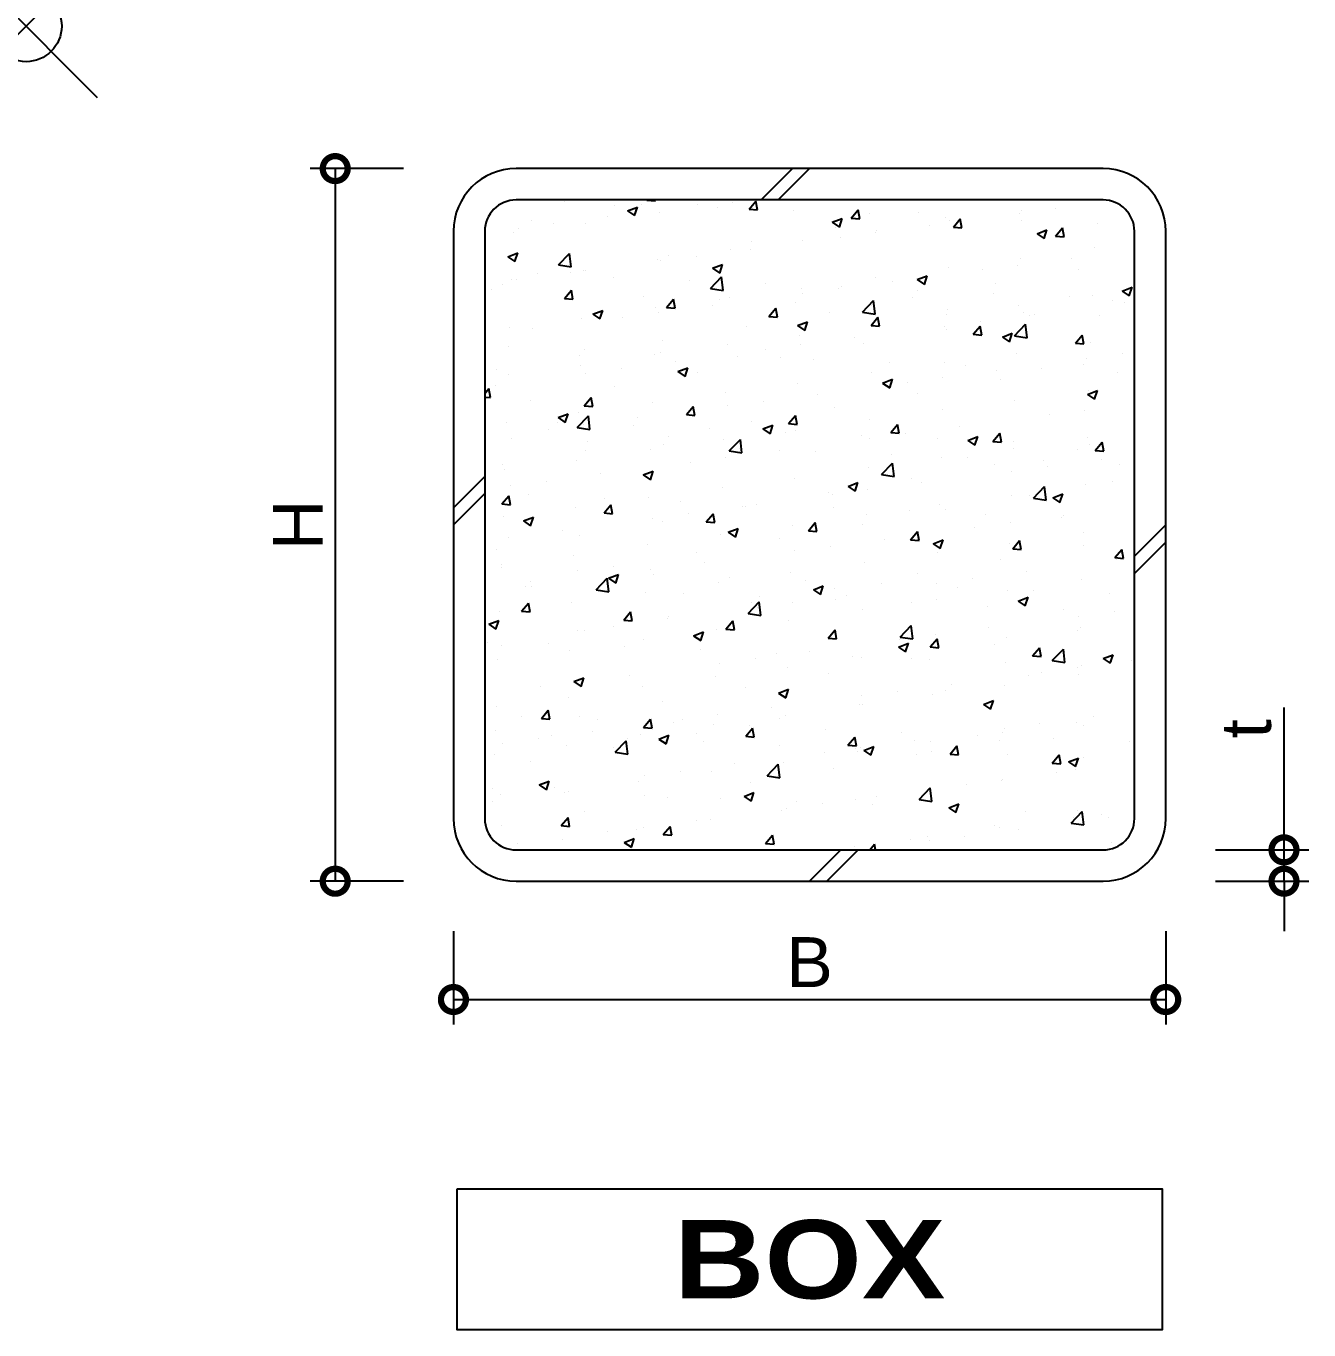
# Model space of a CAD drawing. Extents: x 352 to 2452, y 5551 to 6566.
# Drawn here: x 352 to 1252, y 5651 to 6566 of the extents above; entities that cross this region are included whole.
import ezdxf
from ezdxf.enums import TextEntityAlignment as Align

# ---------------------------------------------------------------- set-up
doc = ezdxf.new("R2010")
doc.units = 0
doc.header["$LTSCALE"] = 30
doc.header["$MEASUREMENT"] = 0
doc.header["$PDMODE"] = 35
doc.header["$PDSIZE"] = 50
doc.linetypes.add('HIDDEN', pattern=[9.525, 6.35, -3.175])
doc.layers.get('0').update_dxf_attribs({"linetype": 'CONTINUOUS'})
doc.layers.get('Defpoints').update_dxf_attribs({"color": 252, "linetype": 'CONTINUOUS'})
doc.layers.add('Dimension', color=1, linetype='CONTINUOUS')
doc.layers.add('Text', color=3, linetype='HIDDEN')
doc.layers.add('Hatch', color=250, linetype='CONTINUOUS', plot=False)
doc.styles.add('DimText', font='arial.ttf')
doc.styles.add('Title', font='ariblk.ttf')
doc.dimstyles.new('Dim', dxfattribs={"dimscale": 35, "dimtxt": 1, "dimasz": 1, "dimexe": 0.5, "dimexo": 1, "dimgap": 0.25, "dimtad": 1, "dimdec": 0, "dimdsep": 46, "dimtxsty": 'DimText', "dimblk": 'DOTSMALL', "dimcen": 1, "dimclrd": 256, "dimclre": 256, "dimclrt": 7, "dimadec": 0, "dimazin": 0, "dimtfac": 1, "dimtdec": 0, "dimtmove": 0, "dimatfit": 0, "dimldrblk": 'DOTSMALL', "dimfxl": 0, "dimtolj": 1, "dimtzin": 0, "dimarcsym": 0})

# ---------------------------------------------------------------- blocks, each defined once
blk = doc.blocks.new('*U1')
for p, q in [((456, 500), (44, 500)), ((456, 478), (44, 478)), ((0, 456), (0, 44)), ((22, 456), (22, 44)), ((478, 44), (478, 456)), ((500, 44), (500, 456)), ((44, 22), (456, 22)), ((44, 0), (456, 0))]:
    blk.add_line(p, q)
at = {"color": 1}
for p, q in [((215.98, 478), (237.98, 500)), ((228, 478), (250, 500)), ((0, 262.02), (22, 284.02)), ((0, 250), (22, 272)), ((478, 228), (500, 250)), ((478, 215.98), (500, 237.98)), ((250, 0), (272, 22)), ((262.02, 0), (284.02, 22))]:
    blk.add_line(p, q, dxfattribs=at)
for centre, radius, start, end in [((44, 456), 44, 90, 180), ((456, 456), 44, 0, 90), ((44, 456), 22, 90, 180), ((456, 456), 22, 0, 90), ((44, 44), 44, 180, 270), ((44, 44), 22, 180, 270), ((456, 44), 44, 270, 0), ((456, 44), 22, 270, 0)]:
    blk.add_arc(centre, radius, start, end)
blk = doc.blocks.new('_DotSmall')
at = {"color": 0, "linetype": 'ByBlock', "const_width": 0.5}
blk.add_lwpolyline([(-0.0625, 0, 1), (0.0625, 0, 1)], format="xyb", close=True, dxfattribs=at)
blk = doc.blocks.new('*D5')
at = {"layer": 'Defpoints', "color": 0}
for p in [(651.53, 5965.79), (1151.53, 5965.79), (1151.53, 5882.79)]:
    blk.add_point(p, dxfattribs=at)
at = {"layer": 'Dimension', "lineweight": -2}
for p, q in [((651.53, 5930.79), (651.53, 5865.29)), ((1151.53, 5930.79), (1151.53, 5865.29)), ((651.53, 5882.79), (1151.53, 5882.79))]:
    blk.add_line(p, q, dxfattribs=at)
at = {"layer": 'Dimension', "lineweight": -2, "xscale": 35, "yscale": 35, "zscale": 35, "rotation": 180}
blk.add_blockref('_DotSmall', (651.53, 5882.79), dxfattribs=at)
at = {"layer": 'Dimension', "lineweight": -2, "xscale": 35, "yscale": 35, "zscale": 35}
blk.add_blockref('_DotSmall', (1151.53, 5882.79), dxfattribs=at)
at = {"layer": 'Dimension', "color": 7, "insert": (901.53, 5909.04), "char_height": 35, "attachment_point": 5, "style": 'DimText'}
blk.add_mtext('\\A1;B', dxfattribs=at)
blk = doc.blocks.new('*D6')
at = {"layer": 'Defpoints', "color": 0}
for p in [(651.53, 6465.79), (568.53, 5965.79), (651.53, 5965.79)]:
    blk.add_point(p, dxfattribs=at)
at = {"layer": 'Dimension', "lineweight": -2}
for p, q in [((616.53, 6465.79), (551.03, 6465.79)), ((568.53, 6465.79), (568.53, 5965.79)), ((616.53, 5965.79), (551.03, 5965.79))]:
    blk.add_line(p, q, dxfattribs=at)
at = {"layer": 'Dimension', "lineweight": -2, "xscale": 35, "yscale": 35, "zscale": 35}
for p, rotation in [((568.53, 6465.79), 90), ((568.53, 5965.79), 270)]:
    blk.add_blockref('_DotSmall', p, dxfattribs=dict(at, rotation=rotation))
at = {"layer": 'Dimension', "color": 7, "insert": (542.28, 6215.79), "char_height": 35, "attachment_point": 5, "rotation": 90, "style": 'DimText'}
blk.add_mtext('\\A1;H', dxfattribs=at)
blk = doc.blocks.new('*D7')
at = {"layer": 'Defpoints', "color": 0}
for p in [(1151.53, 5987.79), (1234.53, 5987.79), (1151.53, 5965.79)]:
    blk.add_point(p, dxfattribs=at)
at = {"layer": 'Dimension', "lineweight": -2}
for p, q in [((1234.53, 5987.79), (1234.53, 6087.66)), ((1186.53, 5987.79), (1252.03, 5987.79)), ((1234.53, 5965.79), (1234.53, 5987.79)), ((1186.53, 5965.79), (1252.03, 5965.79)), ((1234.53, 5965.79), (1234.53, 5930.79))]:
    blk.add_line(p, q, dxfattribs=at)
at = {"layer": 'Dimension', "lineweight": -2, "xscale": 35, "yscale": 35, "zscale": 35}
for p, rotation in [((1234.53, 5987.79), 270), ((1234.53, 5965.79), 90)]:
    blk.add_blockref('_DotSmall', p, dxfattribs=dict(at, rotation=rotation))
at = {"layer": 'Dimension', "color": 7, "insert": (1208.11, 6072.72), "char_height": 35, "attachment_point": 5, "rotation": 90, "style": 'DimText'}
blk.add_mtext('\\A1;t', dxfattribs=at)

msp = doc.modelspace()

# ---------------------------------------------------------------- linework, layer by layer
msp.add_lwpolyline([(654.11, 5750.03), (1148.95, 5750.03), (1148.95, 5650.97), (654.11, 5650.97)], close=True)
msp.add_point((351.53, 6565.79))
at = {"layer": 'Hatch', "ltscale": 5}
for p, q in [((729.8, 6442.96), (729.8, 6442.96)), ((783.18, 6440.71), (783.18, 6440.71)), ((787.32, 6443.58), (787.49, 6443.79)), ((787.32, 6443.58), (793.29, 6443.06)), ((793.29, 6443.06), (793.16, 6443.79)), ((823.12, 6440.46), (823.12, 6440.46)), ((847.43, 6442.03), (847.43, 6442.03)), ((848.16, 6443.75), (848.16, 6443.75)), ((859.04, 6437.31), (863.86, 6443.05)), ((865.02, 6436.79), (863.86, 6443.05)), ((1102.45, 6443.59), (1102.45, 6443.59)), ((1111.85, 6442.49), (1111.85, 6442.49)), ((759.97, 6432.14), (759.97, 6432.14)), ((764.55, 6439.64), (764.55, 6439.64)), ((773.74, 6436.15), (780.74, 6438.83)), ((773.74, 6436.15), (778.71, 6432.79)), ((778.71, 6432.79), (780.74, 6438.83)), ((796.08, 6434.99), (796.08, 6434.99)), ((836.56, 6438.45), (836.56, 6438.45)), ((859.04, 6437.31), (865.02, 6436.79)), ((889.94, 6436.19), (889.94, 6436.19)), ((930.77, 6431.03), (935.59, 6436.78)), ((936.75, 6430.51), (935.59, 6436.78)), ((943.33, 6433.94), (943.33, 6433.94)), ((977.69, 6434.67), (977.69, 6434.67)), ((996.71, 6431.68), (996.71, 6431.68)), ((1048.94, 6434.21), (1048.94, 6434.21)), ((1050.51, 6436.09), (1050.51, 6436.09)), ((1073.97, 6437.51), (1073.97, 6437.51)), ((697.06, 6423.86), (697.06, 6423.86)), ((706.23, 6429.63), (706.23, 6429.63)), ((722.1, 6427.16), (722.1, 6427.16)), ((744.14, 6427.5), (744.14, 6427.5)), ((917.45, 6428.14), (924.45, 6430.83)), ((917.45, 6428.14), (922.42, 6424.78)), ((919.38, 6424.66), (919.38, 6424.66)), ((922.42, 6424.78), (924.45, 6430.83)), ((930.77, 6431.03), (936.75, 6430.51)), ((948.66, 6422.64), (948.66, 6422.64)), ((985.79, 6425.9), (985.79, 6425.9)), ((1000, 6429.69), (1000, 6429.69)), ((1002.49, 6424.76), (1007.32, 6430.5)), ((1002.49, 6424.76), (1008.47, 6424.24)), ((1008.47, 6424.24), (1007.32, 6430.5)), ((1050.09, 6429.43), (1050.09, 6429.43)), ((1061.16, 6420.13), (1068.16, 6422.82)), ((1066.14, 6416.77), (1068.16, 6422.82)), ((1074.22, 6418.48), (1079.04, 6424.23)), ((1080.2, 6417.96), (1079.04, 6424.23)), ((1103.47, 6427.17), (1103.47, 6427.17)), ((693.63, 6421.09), (693.63, 6421.09)), ((861.06, 6414.65), (861.06, 6414.65)), ((896.72, 6415.15), (896.72, 6415.15)), ((922.88, 6417.61), (922.88, 6417.61)), ((947.91, 6420.91), (947.91, 6420.91)), ((1061.16, 6420.13), (1066.14, 6416.77)), ((1074.22, 6418.48), (1080.2, 6417.96)), ((689.71, 6403.89), (696.72, 6406.58)), ((689.71, 6403.89), (694.69, 6400.54)), ((694.69, 6400.54), (696.72, 6406.58)), ((725.18, 6398.17), (732.97, 6406.29)), ((734.07, 6396.8), (732.97, 6406.29)), ((802.74, 6404.64), (802.74, 6404.64)), ((821.85, 6404.31), (821.85, 6404.31)), ((846.21, 6408.75), (846.21, 6408.75)), ((859.72, 6409.3), (859.72, 6409.3)), ((1101.24, 6410.3), (1101.24, 6410.3)), ((725.18, 6398.17), (734.07, 6396.8)), ((744.42, 6394.63), (744.42, 6394.63)), ((794.87, 6401.7), (794.87, 6401.7)), ((796.82, 6401.02), (796.82, 6401.02)), ((833.43, 6395.88), (840.43, 6398.57)), ((833.43, 6395.88), (838.4, 6392.53)), ((838.4, 6392.53), (840.43, 6398.57)), ((998.79, 6396.4), (998.79, 6396.4)), ((1022.63, 6394.77), (1022.63, 6394.77)), ((1047.67, 6398.06), (1047.67, 6398.06)), ((1049.3, 6402.8), (1049.3, 6402.8)), ((1085.54, 6403.05), (1085.54, 6403.05)), ((1090.2, 6395.03), (1090.2, 6395.03)), ((692.42, 6387.8), (692.42, 6387.8)), ((695.79, 6387.72), (695.79, 6387.72)), ((710.32, 6391.86), (710.32, 6391.86)), ((733.66, 6392.7), (733.66, 6392.7)), ((742.93, 6394.21), (742.93, 6394.21)), ((763.71, 6389.61), (763.71, 6389.61)), ((817.09, 6387.35), (817.09, 6387.35)), ((831.9, 6381.62), (839.69, 6389.74)), ((840.8, 6380.24), (839.69, 6389.74)), ((947.44, 6389.36), (947.44, 6389.36)), ((959.48, 6386.45), (959.48, 6386.45)), ((977.14, 6387.88), (984.14, 6390.56)), ((977.14, 6387.88), (982.11, 6384.52)), ((982.11, 6384.52), (984.14, 6390.56)), ((678.03, 6380.68), (678.03, 6380.68)), ((686.1, 6384.62), (686.1, 6384.62)), ((729.47, 6374.64), (734.29, 6380.39)), ((731.41, 6378.43), (731.41, 6378.43)), ((735.44, 6374.12), (734.29, 6380.39)), ((831.9, 6381.62), (840.8, 6380.24)), ((870.47, 6385.1), (870.47, 6385.1)), ((895.5, 6381.86), (895.5, 6381.86)), ((896.57, 6378.17), (896.57, 6378.17)), ((921.61, 6381.47), (921.61, 6381.47)), ((923.85, 6382.84), (923.85, 6382.84)), ((977.24, 6380.58), (977.24, 6380.58)), ((1030.62, 6378.33), (1030.62, 6378.33)), ((1031.88, 6385.02), (1031.88, 6385.02)), ((1100.02, 6377.01), (1100.02, 6377.01)), ((1120.85, 6379.87), (1127.85, 6382.55)), ((1120.85, 6379.87), (1125.83, 6376.51)), ((1125.83, 6376.51), (1127.85, 6382.55)), ((729.47, 6374.64), (735.44, 6374.12)), ((784.79, 6376.17), (784.79, 6376.17)), ((793.65, 6368.41), (793.65, 6368.41)), ((801.19, 6368.37), (806.01, 6374.11)), ((801.19, 6368.37), (807.17, 6367.84)), ((807.17, 6367.84), (806.01, 6374.11)), ((833.42, 6369.86), (833.42, 6369.86)), ((838.17, 6373.92), (838.17, 6373.92)), ((844.99, 6375.46), (844.99, 6375.46)), ((872.92, 6362.09), (877.74, 6367.84)), ((878.9, 6361.57), (877.74, 6367.84)), ((891.56, 6371.66), (891.56, 6371.66)), ((938.63, 6365.07), (946.41, 6373.19)), ((944.94, 6369.41), (944.94, 6369.41)), ((947.52, 6363.69), (946.42, 6373.19)), ((973.57, 6375.01), (973.57, 6375.01)), ((1048.08, 6369.51), (1048.08, 6369.51)), ((1084, 6376.07), (1084, 6376.07)), ((1114.16, 6373.07), (1114.16, 6373.07)), ((1122.39, 6371.92), (1122.39, 6371.92)), ((741.71, 6360.92), (741.71, 6360.92)), ((749.4, 6363.63), (756.41, 6366.32)), ((749.4, 6363.63), (754.38, 6360.28)), ((754.38, 6360.28), (756.41, 6366.32)), ((770.51, 6361.58), (770.51, 6361.58)), ((795.54, 6364.87), (795.54, 6364.87)), ((872.92, 6362.09), (878.9, 6361.57)), ((893.12, 6355.62), (900.12, 6358.31)), ((898.09, 6352.27), (900.12, 6358.31)), ((915.25, 6365), (915.25, 6365)), ((938.63, 6365.07), (947.52, 6363.69)), ((944.64, 6355.82), (949.46, 6361.56)), ((950.62, 6355.29), (949.46, 6361.56)), ((997.57, 6363.11), (997.57, 6363.11)), ((998.32, 6367.15), (998.32, 6367.15)), ((1021.36, 6358.62), (1021.36, 6358.62)), ((1051.7, 6364.9), (1051.7, 6364.9)), ((1055.85, 6363.06), (1055.85, 6363.06)), ((1059.23, 6363.61), (1059.23, 6363.61)), ((1105.08, 6362.64), (1105.08, 6362.64)), ((691.2, 6354.52), (691.2, 6354.52)), ((707.35, 6353.26), (707.35, 6353.26)), ((856.93, 6354.98), (856.93, 6354.98)), ((893.12, 6355.62), (898.09, 6352.27)), ((944.64, 6355.82), (950.62, 6355.29)), ((946.23, 6356.07), (946.23, 6356.07)), ((996.33, 6355.33), (996.33, 6355.33)), ((997.53, 6353.05), (997.53, 6353.05)), ((1016.37, 6349.54), (1021.19, 6355.29)), ((1016.37, 6349.54), (1022.35, 6349.02)), ((1022.35, 6349.02), (1021.19, 6355.29)), ((1036.83, 6347.61), (1043.83, 6350.3)), ((1041.8, 6344.26), (1043.83, 6350.3)), ((1045.35, 6348.52), (1053.14, 6356.63)), ((1054.25, 6347.14), (1053.14, 6356.64)), ((1088.1, 6343.26), (1092.92, 6349.01)), ((1094.07, 6342.74), (1092.92, 6349.01)), ((690.43, 6341.03), (690.43, 6341.03)), ((798.61, 6344.97), (798.61, 6344.97)), ((843.78, 6342.17), (843.78, 6342.17)), ((894.29, 6348.57), (894.29, 6348.57)), ((895.3, 6342.03), (895.3, 6342.03)), ((933.17, 6347.01), (933.17, 6347.01)), ((939.21, 6343.04), (939.21, 6343.04)), ((1036.83, 6347.61), (1041.8, 6344.26)), ((1045.35, 6348.52), (1054.25, 6347.14)), ((1088.1, 6343.26), (1094.07, 6342.74)), ((1098.8, 6343.72), (1098.8, 6343.72)), ((740.29, 6334.96), (740.29, 6334.96)), ((743.81, 6338.78), (743.81, 6338.78)), ((792.43, 6335.13), (792.43, 6335.13)), ((797.19, 6336.52), (797.19, 6336.52)), ((850.58, 6334.26), (850.58, 6334.26)), ((870.26, 6338.73), (870.26, 6338.73)), ((880.89, 6333.03), (880.89, 6333.03)), ((903.96, 6332.01), (903.96, 6332.01)), ((1046.87, 6336.22), (1046.87, 6336.22)), ((1096.08, 6332.48), (1096.08, 6332.48)), ((1121.12, 6335.78), (1121.12, 6335.78)), ((681.97, 6324.95), (681.97, 6324.95)), ((740.49, 6327.63), (740.49, 6327.63)), ((744.2, 6322.13), (744.2, 6322.13)), ((769.24, 6325.43), (769.24, 6325.43)), ((807.11, 6330.42), (807.11, 6330.42)), ((809.1, 6323.37), (816.1, 6326.06)), ((809.1, 6323.37), (814.07, 6320.01)), ((814.07, 6320.01), (816.1, 6326.06)), ((822.57, 6323.02), (822.57, 6323.02)), ((945.01, 6322.78), (945.01, 6322.78)), ((957.34, 6329.75), (957.34, 6329.75)), ((996.35, 6329.82), (996.35, 6329.82)), ((1010.72, 6327.5), (1010.72, 6327.5)), ((1032.93, 6324.17), (1032.93, 6324.17)), ((1064.1, 6325.24), (1064.1, 6325.24)), ((1094.04, 6328.06), (1094.04, 6328.06)), ((1117.49, 6322.99), (1117.49, 6322.99)), ((681.05, 6313.82), (681.05, 6313.82)), ((689.98, 6321.23), (689.98, 6321.23)), ((764.25, 6313.01), (764.25, 6313.01)), ((893.07, 6315.28), (893.07, 6315.28)), ((952.81, 6315.36), (959.81, 6318.05)), ((952.81, 6315.36), (957.78, 6312.01)), ((957.78, 6312.01), (959.81, 6318.05)), ((970.02, 6315.89), (970.02, 6315.89)), ((995.05, 6319.18), (995.05, 6319.18)), ((1035.72, 6318.05), (1035.72, 6318.05)), ((673.53, 6307.98), (676.44, 6311.44)), ((673.53, 6305.53), (677.59, 6305.17)), ((677.59, 6305.17), (676.44, 6311.44)), ((743.34, 6299.42), (748.16, 6305.17)), ((749.32, 6298.9), (748.16, 6305.17)), ((842.56, 6308.88), (842.56, 6308.88)), ((906.87, 6307.57), (906.87, 6307.57)), ((977.4, 6308.04), (977.4, 6308.04)), ((1096.52, 6307.35), (1103.52, 6310.04)), ((1096.52, 6307.35), (1101.5, 6304)), ((1097.59, 6310.43), (1097.59, 6310.43)), ((1101.5, 6304), (1103.52, 6310.04)), ((705.93, 6303), (705.93, 6303)), ((739.28, 6294.34), (739.28, 6294.34)), ((743.34, 6299.42), (749.32, 6298.9)), ((791.22, 6301.84), (791.22, 6301.84)), ((815.07, 6293.15), (819.89, 6298.89)), ((821.04, 6292.62), (819.89, 6298.89)), ((843.96, 6299.29), (843.96, 6299.29)), ((868.99, 6302.59), (868.99, 6302.59)), ((919.08, 6298.03), (919.08, 6298.03)), ((995.14, 6296.53), (995.14, 6296.53)), ((1045.65, 6302.93), (1045.65, 6302.93)), ((1094.81, 6296.34), (1094.81, 6296.34)), ((688.77, 6287.94), (688.77, 6287.94)), ((724.34, 6287.68), (724.34, 6287.68)), ((725.07, 6291.12), (732.07, 6293.8)), ((725.07, 6291.12), (730.05, 6287.76)), ((730.05, 6287.76), (732.07, 6293.8)), ((738.44, 6284.21), (746.22, 6292.33)), ((742.93, 6285.99), (742.93, 6285.99)), ((747.33, 6282.83), (746.23, 6292.33)), ((777.72, 6285.42), (777.72, 6285.42)), ((780.8, 6290.98), (780.8, 6290.98)), ((815.07, 6293.15), (821.04, 6292.62)), ((860.76, 6288.02), (860.76, 6288.02)), ((868.79, 6283.11), (875.79, 6285.8)), ((873.76, 6279.75), (875.79, 6285.8)), ((886.79, 6286.87), (891.61, 6292.62)), ((886.79, 6286.87), (892.77, 6286.35)), ((892.77, 6286.35), (891.61, 6292.62)), ((943.79, 6289.49), (943.79, 6289.49)), ((958.52, 6280.6), (963.34, 6286.34)), ((964.5, 6280.07), (963.34, 6286.34)), ((1069.78, 6293.04), (1069.78, 6293.04)), ((692.04, 6276.5), (692.04, 6276.5)), ((717.9, 6282.69), (717.9, 6282.69)), ((738.44, 6284.21), (747.33, 6282.83)), ((802.44, 6278.01), (802.44, 6278.01)), ((831.1, 6283.16), (831.1, 6283.16)), ((845.16, 6267.66), (852.95, 6275.77)), ((854.05, 6266.28), (852.95, 6275.78)), ((868.79, 6283.11), (873.76, 6279.75)), ((884.48, 6280.91), (884.48, 6280.91)), ((891.86, 6281.99), (891.86, 6281.99)), ((937.87, 6278.65), (937.87, 6278.65)), ((943.71, 6276.45), (943.71, 6276.45)), ((958.52, 6280.6), (964.5, 6280.07)), ((968.75, 6279.74), (968.75, 6279.74)), ((991.25, 6276.4), (991.25, 6276.4)), ((1006.62, 6284.73), (1006.62, 6284.73)), ((1012.5, 6275.1), (1019.5, 6277.79)), ((1017.47, 6271.74), (1019.5, 6277.79)), ((1030.25, 6274.32), (1035.07, 6280.07)), ((1036.22, 6273.8), (1035.07, 6280.07)), ((1096.37, 6277.14), (1096.37, 6277.14)), ((744.12, 6268), (744.12, 6268)), ((745.42, 6274.24), (745.42, 6274.24)), ((790, 6268.55), (790, 6268.55)), ((798.8, 6271.99), (798.8, 6271.99)), ((841.35, 6275.59), (841.35, 6275.59)), ((845.16, 6267.66), (854.05, 6266.28)), ((852.19, 6269.73), (852.19, 6269.73)), ((880.56, 6268.13), (880.56, 6268.13)), ((905.57, 6267.48), (905.57, 6267.48)), ((1012.5, 6275.1), (1017.47, 6271.74)), ((1030.25, 6274.32), (1036.22, 6273.8)), ((1044.43, 6269.64), (1044.43, 6269.64)), ((1044.63, 6274.14), (1044.63, 6274.14)), ((1089.91, 6268.4), (1089.91, 6268.4)), ((1098.01, 6271.89), (1098.01, 6271.89)), ((1101.97, 6268.05), (1106.79, 6273.79)), ((1101.97, 6268.05), (1107.95, 6267.52)), ((1107.95, 6267.52), (1106.79, 6273.79)), ((685.81, 6257.99), (685.81, 6257.99)), ((738.06, 6261.05), (738.06, 6261.05)), ((817.65, 6259.85), (817.65, 6259.85)), ((842.68, 6263.14), (842.68, 6263.14)), ((951.88, 6251.11), (959.67, 6259.22)), ((958.95, 6265.22), (958.95, 6265.22)), ((960.78, 6249.73), (959.67, 6259.22)), ((993.92, 6263.24), (993.92, 6263.24)), ((1012.33, 6262.97), (1012.33, 6262.97)), ((1031.59, 6258.39), (1031.59, 6258.39)), ((1065.72, 6260.71), (1065.72, 6260.71)), ((1106.38, 6261.88), (1106.38, 6261.88)), ((1119.1, 6258.45), (1119.1, 6258.45)), ((687.55, 6254.65), (687.55, 6254.65)), ((754.5, 6251.53), (754.5, 6251.53)), ((784.76, 6250.85), (791.77, 6253.54)), ((784.76, 6250.85), (789.74, 6247.5)), ((789.74, 6247.5), (791.77, 6253.54)), ((890.64, 6248.7), (890.64, 6248.7)), ((942.58, 6256.2), (942.58, 6256.2)), ((951.89, 6251.11), (960.78, 6249.73)), ((973.27, 6248.38), (973.27, 6248.38)), ((1043.47, 6253.6), (1043.47, 6253.6)), ((1068.5, 6256.9), (1068.5, 6256.9)), ((691.59, 6243.25), (691.59, 6243.25)), ((716.62, 6246.55), (716.62, 6246.55)), ((840.13, 6242.3), (840.13, 6242.3)), ((928.48, 6242.85), (935.48, 6245.53)), ((928.48, 6242.85), (933.45, 6239.49)), ((933.45, 6239.49), (935.48, 6245.53)), ((942.44, 6240.3), (942.44, 6240.3)), ((980.31, 6245.29), (980.31, 6245.29)), ((1058.61, 6234.55), (1066.4, 6242.67)), ((1067.5, 6233.18), (1066.4, 6242.67)), ((1095.16, 6243.85), (1095.16, 6243.85)), ((1113.87, 6246.44), (1113.87, 6246.44)), ((685.49, 6230.48), (690.31, 6236.22)), ((685.49, 6230.48), (691.47, 6229.95)), ((691.47, 6229.95), (690.31, 6236.22)), ((704.44, 6236.84), (704.44, 6236.84)), ((757.82, 6234.59), (757.82, 6234.59)), ((788.79, 6235.26), (788.79, 6235.26)), ((811.21, 6232.33), (811.21, 6232.33)), ((864.59, 6230.08), (864.59, 6230.08)), ((914.95, 6238.37), (914.95, 6238.37)), ((917.41, 6237), (917.41, 6237)), ((1043.22, 6236.35), (1043.22, 6236.35)), ((1055.55, 6236.43), (1055.55, 6236.43)), ((1058.61, 6234.55), (1067.5, 6233.18)), ((1072.19, 6234.84), (1079.19, 6237.52)), ((1072.19, 6234.84), (1077.16, 6231.48)), ((1077.16, 6231.48), (1079.19, 6237.52)), ((686.34, 6221.36), (686.34, 6221.36)), ((700.74, 6218.6), (707.74, 6221.29)), ((705.72, 6215.25), (707.74, 6221.29)), ((736.85, 6227.76), (736.85, 6227.76)), ((757.22, 6224.2), (762.04, 6229.95)), ((757.22, 6224.2), (763.19, 6223.68)), ((763.19, 6223.68), (762.04, 6229.95)), ((816.38, 6223.7), (816.38, 6223.7)), ((828.94, 6217.93), (833.76, 6223.67)), ((834.92, 6217.4), (833.76, 6223.67)), ((854.25, 6228.69), (854.25, 6228.69)), ((856.63, 6228.36), (856.63, 6228.36)), ((917.97, 6227.82), (917.97, 6227.82)), ((941.36, 6222.91), (941.36, 6222.91)), ((971.35, 6225.57), (971.35, 6225.57)), ((992.71, 6229.95), (992.71, 6229.95)), ((997.23, 6226.42), (997.23, 6226.42)), ((1024.74, 6223.31), (1024.74, 6223.31)), ((1078.12, 6221.06), (1078.12, 6221.06)), ((1080.07, 6222.44), (1080.07, 6222.44)), ((700.74, 6218.6), (705.72, 6215.25)), ((728.19, 6212.09), (728.19, 6212.09)), ((791.34, 6220.41), (791.34, 6220.41)), ((798.31, 6218.35), (798.31, 6218.35)), ((828.94, 6217.93), (834.92, 6217.4)), ((844.45, 6210.59), (851.46, 6213.28)), ((849.43, 6207.24), (851.46, 6213.28)), ((889.42, 6215.41), (889.42, 6215.41)), ((900.67, 6211.65), (905.49, 6217.4)), ((906.65, 6211.13), (905.49, 6217.4)), ((938.91, 6216.41), (938.91, 6216.41)), ((1017.16, 6214.16), (1017.16, 6214.16)), ((1042.2, 6217.45), (1042.2, 6217.45)), ((690.32, 6207.11), (690.32, 6207.11)), ((740, 6208.33), (740, 6208.33)), ((838.91, 6209.01), (838.91, 6209.01)), ((844.45, 6210.59), (849.43, 6207.24)), ((880.59, 6206.4), (880.59, 6206.4)), ((900.67, 6211.65), (906.65, 6211.13)), ((954.01, 6205.84), (954.01, 6205.84)), ((972.39, 6205.38), (977.22, 6211.12)), ((972.39, 6205.38), (978.37, 6204.85)), ((978.37, 6204.85), (977.22, 6211.12)), ((988.17, 6202.58), (995.17, 6205.27)), ((988.17, 6202.58), (993.14, 6199.23)), ((993.14, 6199.23), (995.17, 6205.27)), ((1042, 6203.06), (1042, 6203.06)), ((1044.12, 6199.1), (1048.94, 6204.85)), ((1050.1, 6198.58), (1048.94, 6204.85)), ((1093.94, 6210.56), (1093.94, 6210.56)), ((681.68, 6198.32), (681.68, 6198.32)), ((735.63, 6194.47), (735.63, 6194.47)), ((787.57, 6201.97), (787.57, 6201.97)), ((822.28, 6196.39), (822.28, 6196.39)), ((891.1, 6197.56), (891.1, 6197.56)), ((916.13, 6200.86), (916.13, 6200.86)), ((991.49, 6196.66), (991.49, 6196.66)), ((1044.12, 6199.1), (1050.1, 6198.58)), ((1093.74, 6201.44), (1093.74, 6201.44)), ((1115.85, 6192.83), (1120.67, 6198.57)), ((1121.82, 6192.3), (1120.67, 6198.57)), ((684.97, 6185.75), (684.97, 6185.75)), ((685.12, 6188.07), (685.12, 6188.07)), ((763.96, 6186.38), (763.96, 6186.38)), ((790.07, 6184.26), (790.07, 6184.26)), ((827.94, 6189.25), (827.94, 6189.25)), ((940.15, 6189.62), (940.15, 6189.62)), ((1035.42, 6191.42), (1035.42, 6191.42)), ((1115.85, 6192.83), (1121.82, 6192.3)), ((1116.92, 6191.31), (1116.92, 6191.31)), ((705.64, 6176.37), (705.64, 6176.37)), ((738.35, 6183.49), (738.35, 6183.49)), ((751.69, 6170.25), (759.48, 6178.36)), ((760.59, 6168.87), (759.48, 6178.36)), ((760.43, 6178.34), (767.43, 6181.03)), ((760.43, 6178.34), (765.41, 6174.98)), ((765.04, 6180.97), (765.04, 6180.97)), ((765.41, 6174.98), (767.43, 6181.03)), ((791.73, 6181.23), (791.73, 6181.23)), ((837.7, 6175.72), (837.7, 6175.72)), ((845.12, 6178.98), (845.12, 6178.98)), ((888.21, 6182.12), (888.21, 6182.12)), ((898.5, 6176.72), (898.5, 6176.72)), ((977.1, 6181.41), (977.1, 6181.41)), ((1015.89, 6178.01), (1015.89, 6178.01)), ((1053.76, 6183), (1053.76, 6183)), ((1092.72, 6177.27), (1092.72, 6177.27)), ((701.88, 6172.65), (701.88, 6172.65)), ((706.05, 6172.31), (706.05, 6172.31)), ((751.69, 6170.25), (760.59, 6168.87)), ((759.44, 6170.06), (759.44, 6170.06)), ((786.35, 6168.68), (786.35, 6168.68)), ((812.82, 6167.8), (812.82, 6167.8)), ((904.15, 6170.33), (911.15, 6173.02)), ((904.15, 6170.33), (909.12, 6166.98)), ((909.12, 6166.98), (911.15, 6173.02)), ((918.79, 6171.4), (918.79, 6171.4)), ((927.7, 6166.4), (927.7, 6166.4)), ((951.88, 6174.47), (951.88, 6174.47)), ((990.85, 6174.72), (990.85, 6174.72)), ((1005.26, 6172.21), (1005.26, 6172.21)), ((1040.79, 6169.77), (1040.79, 6169.77)), ((1058.64, 6169.96), (1058.64, 6169.96)), ((1112.03, 6167.7), (1112.03, 6167.7)), ((699.37, 6155.26), (704.19, 6161)), ((705.34, 6154.74), (704.19, 6161)), ((734.42, 6161.18), (734.42, 6161.18)), ((858.42, 6153.69), (866.21, 6161.81)), ((860.47, 6161.39), (860.47, 6161.39)), ((864.79, 6158.12), (864.79, 6158.12)), ((866.2, 6165.55), (866.2, 6165.55)), ((867.31, 6152.32), (866.21, 6161.81)), ((889.83, 6161.42), (889.83, 6161.42)), ((919.58, 6163.29), (919.58, 6163.29)), ((972.96, 6161.04), (972.96, 6161.04)), ((990.27, 6163.37), (990.27, 6163.37)), ((1026.35, 6158.78), (1026.35, 6158.78)), ((1047.86, 6162.32), (1054.86, 6165.01)), ((1047.86, 6162.32), (1052.83, 6158.97)), ((1052.83, 6158.97), (1054.86, 6165.01)), ((676.41, 6146.09), (683.41, 6148.77)), ((681.38, 6142.73), (683.41, 6148.77)), ((683.9, 6154.78), (683.9, 6154.78)), ((699.37, 6155.26), (705.34, 6154.74)), ((771.09, 6148.98), (775.91, 6154.73)), ((771.09, 6148.98), (777.07, 6148.46)), ((777.07, 6148.46), (775.91, 6154.73)), ((801.64, 6149.81), (801.64, 6149.81)), ((802.15, 6151.38), (802.15, 6151.38)), ((842.82, 6142.71), (847.64, 6148.45)), ((848.79, 6142.18), (847.64, 6148.45)), ((858.42, 6153.69), (867.31, 6152.32)), ((886.99, 6148.83), (886.99, 6148.83)), ((938.93, 6156.33), (938.93, 6156.33)), ((1079.73, 6156.52), (1079.73, 6156.52)), ((1090.61, 6151.87), (1090.61, 6151.87)), ((1115.64, 6155.17), (1115.64, 6155.17)), ((676.41, 6146.09), (681.38, 6142.73)), ((738.73, 6141.53), (738.73, 6141.53)), ((743.83, 6141.37), (743.83, 6141.37)), ((763.76, 6144.82), (763.76, 6144.82)), ((820.12, 6138.08), (827.12, 6140.77)), ((825.1, 6134.72), (827.12, 6140.77)), ((836.48, 6142.43), (836.48, 6142.43)), ((842.82, 6142.71), (848.79, 6142.18)), ((914.54, 6136.43), (919.36, 6142.18)), ((920.52, 6135.91), (919.36, 6142.18)), ((965.14, 6137.14), (972.93, 6145.26)), ((974.04, 6135.76), (972.93, 6145.26)), ((989.58, 6138.57), (989.58, 6138.57)), ((1027.45, 6143.56), (1027.45, 6143.56)), ((1089.61, 6141.77), (1089.61, 6141.77)), ((1091.51, 6143.98), (1091.51, 6143.98)), ((675.57, 6133.21), (675.57, 6133.21)), ((685.51, 6131.36), (685.51, 6131.36)), ((718.46, 6132.66), (718.46, 6132.66)), ((771.84, 6130.4), (771.84, 6130.4)), ((785.14, 6135.39), (785.14, 6135.39)), ((820.12, 6138.08), (825.1, 6134.72)), ((914.54, 6136.43), (920.52, 6135.91)), ((963.84, 6130.07), (970.84, 6132.76)), ((963.84, 6130.07), (968.81, 6126.71)), ((964.55, 6135.28), (964.55, 6135.28)), ((965.14, 6137.14), (974.04, 6135.76)), ((968.81, 6126.71), (970.84, 6132.76)), ((986.27, 6130.16), (991.09, 6135.9)), ((986.27, 6130.16), (992.25, 6129.63)), ((989.06, 6130.08), (989.06, 6130.08)), ((992.25, 6129.63), (991.09, 6135.9)), ((1031.29, 6131.76), (1031.29, 6131.76)), ((1039.57, 6136.48), (1039.57, 6136.48)), ((1058, 6123.88), (1062.82, 6129.63)), ((1063.97, 6123.36), (1062.82, 6129.63)), ((682.69, 6121.49), (682.69, 6121.49)), ((733.2, 6127.89), (733.2, 6127.89)), ((825.22, 6128.15), (825.22, 6128.15)), ((863.52, 6121.98), (863.52, 6121.98)), ((878.6, 6125.89), (878.6, 6125.89)), ((901.39, 6126.96), (901.39, 6126.96)), ((931.98, 6123.64), (931.98, 6123.64)), ((937.71, 6123.04), (937.71, 6123.04)), ((972.98, 6121.75), (972.98, 6121.75)), ((985.37, 6121.38), (985.37, 6121.38)), ((1058, 6123.88), (1063.97, 6123.36)), ((1071.87, 6120.59), (1079.65, 6128.71)), ((1071.87, 6120.59), (1080.76, 6119.21)), ((1080.76, 6119.21), (1079.66, 6128.71)), ((1107.55, 6122.06), (1114.55, 6124.75)), ((1107.55, 6122.06), (1112.52, 6118.7)), ((1112.52, 6118.7), (1114.55, 6124.75)), ((1127.21, 6120.71), (1127.21, 6120.71)), ((838.49, 6118.68), (838.49, 6118.68)), ((885.78, 6115.54), (885.78, 6115.54)), ((914.66, 6111.74), (914.66, 6111.74)), ((1038.75, 6119.13), (1038.75, 6119.13)), ((1064.3, 6112.43), (1064.3, 6112.43)), ((1089.34, 6115.73), (1089.34, 6115.73)), ((1092.13, 6116.87), (1092.13, 6116.87)), ((1113.57, 6119.81), (1113.57, 6119.81)), ((712.42, 6102.08), (712.42, 6102.08)), ((736.1, 6105.82), (743.1, 6108.51)), ((736.1, 6105.82), (741.07, 6102.47)), ((737.46, 6105.38), (737.46, 6105.38)), ((741.07, 6102.47), (743.1, 6108.51)), ((775.33, 6110.37), (775.33, 6110.37)), ((783.92, 6102.1), (783.92, 6102.1)), ((835.27, 6109.14), (835.27, 6109.14)), ((1001.15, 6104.12), (1001.15, 6104.12)), ((1038.35, 6103.19), (1038.35, 6103.19)), ((1055.26, 6109.8), (1055.26, 6109.8)), ((1090.29, 6110.69), (1090.29, 6110.69)), ((731.98, 6094.6), (731.98, 6094.6)), ((856.34, 6101.73), (856.34, 6101.73)), ((879.81, 6097.82), (886.82, 6100.5)), ((879.81, 6097.82), (884.79, 6094.46)), ((884.79, 6094.46), (886.82, 6100.5)), ((938.24, 6095.84), (938.24, 6095.84)), ((963.27, 6099.13), (963.27, 6099.13)), ((987.84, 6096.79), (987.84, 6096.79)), ((996.94, 6099.79), (996.94, 6099.79)), ((681.47, 6088.2), (681.47, 6088.2)), ((713.24, 6080.04), (718.06, 6085.78)), ((719.22, 6079.52), (718.06, 6085.78)), ((798.02, 6091.72), (798.02, 6091.72)), ((875.09, 6087.52), (875.09, 6087.52)), ((936.5, 6089.75), (936.5, 6089.75)), ((938.62, 6089.78), (938.62, 6089.78)), ((1023.53, 6089.81), (1030.53, 6092.49)), ((1023.53, 6089.81), (1028.5, 6086.45)), ((1028.5, 6086.45), (1030.53, 6092.49)), ((698.98, 6081.56), (698.98, 6081.56)), ((713.24, 6080.04), (719.22, 6079.52)), ((739.7, 6081.71), (739.7, 6081.71)), ((752.36, 6079.3), (752.36, 6079.3)), ((784.97, 6073.76), (789.79, 6079.51)), ((790.94, 6073.24), (789.79, 6079.51)), ((805.75, 6077.05), (805.75, 6077.05)), ((812.18, 6079.24), (812.18, 6079.24)), ((834.05, 6075.85), (834.05, 6075.85)), ((837.21, 6082.54), (837.21, 6082.54)), ((859.13, 6074.79), (859.13, 6074.79)), ((880.3, 6079.77), (880.3, 6079.77)), ((884.56, 6082.25), (884.56, 6082.25)), ((1063.03, 6076.29), (1063.03, 6076.29)), ((1089.08, 6077.4), (1089.08, 6077.4)), ((1093.45, 6074.81), (1093.45, 6074.81)), ((1100.9, 6081.27), (1100.9, 6081.27)), ((681.38, 6071.7), (681.38, 6071.7)), ((711.15, 6065.94), (711.15, 6065.94)), ((720.07, 6068.13), (720.07, 6068.13)), ((749.02, 6070.92), (749.02, 6070.92)), ((773.45, 6065.87), (773.45, 6065.87)), ((782.71, 6068.81), (782.71, 6068.81)), ((784.97, 6073.76), (790.94, 6073.24)), ((795.79, 6065.56), (802.79, 6068.25)), ((795.79, 6065.56), (800.77, 6062.21)), ((800.77, 6062.21), (802.79, 6068.25)), ((821.98, 6069.76), (821.98, 6069.76)), ((856.69, 6067.49), (861.51, 6073.23)), ((856.69, 6067.49), (862.67, 6066.97)), ((862.67, 6066.97), (861.51, 6073.23)), ((912.51, 6072.54), (912.51, 6072.54)), ((928.42, 6061.21), (933.24, 6066.96)), ((934.4, 6060.69), (933.24, 6066.96)), ((965.89, 6070.28), (965.89, 6070.28)), ((1019.28, 6068.03), (1019.28, 6068.03)), ((1037.14, 6069.9), (1037.14, 6069.9)), ((1038, 6072.99), (1038, 6072.99)), ((1072.66, 6065.77), (1072.66, 6065.77)), ((686.12, 6062.64), (686.12, 6062.64)), ((730.77, 6061.31), (730.77, 6061.31)), ((763.66, 6059.75), (763.66, 6059.75)), ((764.95, 6056.28), (772.74, 6064.4)), ((764.95, 6056.28), (773.85, 6054.9)), ((773.85, 6054.9), (772.74, 6064.4)), ((826.83, 6063.62), (826.83, 6063.62)), ((880.21, 6061.36), (880.21, 6061.36)), ((911.93, 6056.39), (911.93, 6056.39)), ((928.42, 6061.21), (934.4, 6060.69)), ((933.6, 6059.1), (933.6, 6059.1)), ((935.28, 6056.46), (935.28, 6056.46)), ((936.97, 6059.69), (936.97, 6059.69)), ((939.5, 6057.55), (946.51, 6060.24)), ((939.5, 6057.55), (944.48, 6054.2)), ((944.48, 6054.2), (946.51, 6060.24)), ((974.84, 6064.68), (974.84, 6064.68)), ((986.63, 6063.5), (986.63, 6063.5)), ((986.98, 6056.85), (986.98, 6056.85)), ((1000.14, 6054.94), (1004.97, 6060.68)), ((1006.12, 6054.42), (1004.97, 6060.68)), ((1035.13, 6064.8), (1035.13, 6064.8)), ((1126.04, 6063.52), (1126.04, 6063.52)), ((680.26, 6054.91), (680.26, 6054.91)), ((705.34, 6049.74), (705.34, 6049.74)), ((848.78, 6048.08), (848.78, 6048.08)), ((871.68, 6039.73), (879.46, 6047.85)), ((880.57, 6038.35), (879.47, 6047.85)), ((883.34, 6048.96), (883.34, 6048.96)), ((976.81, 6054.78), (976.81, 6054.78)), ((1000.14, 6054.94), (1006.12, 6054.42)), ((1040.36, 6054.59), (1040.36, 6054.59)), ((1071.87, 6048.66), (1076.69, 6054.41)), ((1071.87, 6048.66), (1077.85, 6048.14)), ((1077.85, 6048.14), (1076.69, 6054.41)), ((1083.22, 6049.54), (1090.22, 6052.23)), ((1083.22, 6049.54), (1088.19, 6046.19)), ((1088.19, 6046.19), (1090.22, 6052.23)), ((1093.74, 6052.34), (1093.74, 6052.34)), ((785.87, 6039.8), (785.87, 6039.8)), ((810.91, 6043.09), (810.91, 6043.09)), ((832.83, 6042.56), (832.83, 6042.56)), ((871.68, 6039.73), (880.57, 6038.35)), ((918.49, 6044.77), (918.49, 6044.77)), ((1074.6, 6041.83), (1074.6, 6041.83)), ((1087.86, 6044.11), (1087.86, 6044.11)), ((679.09, 6030.73), (679.09, 6030.73)), ((711.77, 6033.31), (718.77, 6036)), ((711.77, 6033.31), (716.74, 6029.95)), ((716.74, 6029.95), (718.77, 6036)), ((722.72, 6031.48), (722.72, 6031.48)), ((781.49, 6035.52), (781.49, 6035.52)), ((860.17, 6034.76), (860.17, 6034.76)), ((978.4, 6023.18), (986.19, 6031.3)), ((985.41, 6030.21), (985.41, 6030.21)), ((987.29, 6021.8), (986.19, 6031.3)), ((1011.69, 6033.55), (1011.69, 6033.55)), ((1035.92, 6036.62), (1035.92, 6036.62)), ((1036.72, 6036.85), (1036.72, 6036.85)), ((679.04, 6021.62), (679.04, 6021.62)), ((684.84, 6026.5), (684.84, 6026.5)), ((729.55, 6028.02), (729.55, 6028.02)), ((732.47, 6028.47), (732.47, 6028.47)), ((785.85, 6026.22), (785.85, 6026.22)), ((801.85, 6024.75), (801.85, 6024.75)), ((839.23, 6023.96), (839.23, 6023.96)), ((855.48, 6025.3), (862.48, 6027.99)), ((855.48, 6025.3), (860.46, 6021.95)), ((860.46, 6021.95), (862.48, 6027.99)), ((892.62, 6021.71), (892.62, 6021.71)), ((910.66, 6020.25), (910.66, 6020.25)), ((934.07, 6023.17), (934.07, 6023.17)), ((948.53, 6025.24), (948.53, 6025.24)), ((978.4, 6023.18), (987.29, 6021.8)), ((999.2, 6017.29), (1006.2, 6019.98)), ((1004.17, 6013.94), (1006.2, 6019.98)), ((727.12, 6004.82), (731.94, 6010.57)), ((733.09, 6004.3), (731.94, 6010.57)), ((743.53, 6014.74), (743.53, 6014.74)), ((882.13, 6015.67), (882.13, 6015.67)), ((885.63, 6016.95), (885.63, 6016.95)), ((946, 6019.45), (946, 6019.45)), ((999.2, 6017.29), (1004.17, 6013.94)), ((999.38, 6017.2), (999.38, 6017.2)), ((1052.76, 6014.94), (1052.76, 6014.94)), ((1085.12, 6006.63), (1092.91, 6014.74)), ((1086.64, 6010.82), (1086.64, 6010.82)), ((1089.32, 6015.14), (1089.32, 6015.14)), ((1094.02, 6005.25), (1092.91, 6014.74)), ((1106.15, 6012.68), (1106.15, 6012.68)), ((1111.44, 6010.7), (1111.44, 6010.7)), ((685.22, 6004.73), (685.22, 6004.73)), ((727.12, 6004.82), (733.09, 6004.3)), ((780.27, 6002.23), (780.27, 6002.23)), ((784.6, 6003.65), (784.6, 6003.65)), ((798.84, 5998.54), (803.66, 6004.29)), ((804.82, 5998.02), (803.66, 6004.29)), ((822.47, 6008.64), (822.47, 6008.64)), ((831.62, 6009.27), (831.62, 6009.27)), ((1031, 6005.13), (1031, 6005.13)), ((1034.71, 6003.33), (1034.71, 6003.33)), ((1048.29, 6002.39), (1048.29, 6002.39)), ((1085.13, 6006.63), (1094.02, 6005.25)), ((728.34, 5994.73), (728.34, 5994.73)), ((759.56, 6000.36), (759.56, 6000.36)), ((771.46, 5993.05), (778.46, 5995.74)), ((771.46, 5993.05), (776.43, 5989.69)), ((776.43, 5989.69), (778.46, 5995.74)), ((798.84, 5998.54), (804.82, 5998.02)), ((870.57, 5992.27), (875.39, 5998.01)), ((870.57, 5992.27), (876.54, 5991.75)), ((876.54, 5991.75), (875.39, 5998.01)), ((972.68, 5995.12), (972.68, 5995.12)), ((984.19, 5996.92), (984.19, 5996.92)), ((985.38, 5994.11), (985.38, 5994.11)), ((1010.42, 5997.4), (1010.42, 5997.4)), ((1113.28, 5993.18), (1113.28, 5993.18)), ((696.41, 5992.04), (696.41, 5992.04)), ((932.85, 5989.88), (932.85, 5989.88)), ((943.8, 5987.79), (947.11, 5991.74)), ((947.84, 5987.79), (947.11, 5991.74))]:
    msp.add_line(p, q, dxfattribs=at)

# ---------------------------------------------------------------- block references
msp.add_blockref('*U1', (651.53, 5965.79))

# ---------------------------------------------------------------- texts
at = {"layer": 'Text', "style": 'Title'}
msp.add_text('BOX', height=55, dxfattribs=at).set_placement((901.58, 5700.53), align=Align.MIDDLE_CENTER)

# ---------------------------------------------------------------- dimensions: what is measured, and where the dimension line sits
at = {"layer": 'Dimension'}
for base, p1, p2, angle, text, picture, middle in [((568.53, 5965.79), (651.53, 6465.79), (651.53, 5965.79), 270, 'H', '*D6', (542.28, 6215.79)), ((1234.53, 5987.79), (1151.53, 5965.79), (1151.53, 5987.79), 90, 't', '*D7', (1208.11, 6072.72))]:
    dim = msp.add_linear_dim(base=base, p1=p1, p2=p2, angle=angle, text=text, dimstyle='Dim', dxfattribs=at)
    dim.commit()
    dim.dimension.update_dxf_attribs({"geometry": picture, "text_midpoint": middle})
dim = msp.add_linear_dim(base=(1151.53, 5882.79), p1=(651.53, 5965.79), p2=(1151.53, 5965.79), text='B', dimstyle='Dim', dxfattribs=at)
dim.commit()
dim.dimension.update_dxf_attribs({"geometry": '*D5', "text_midpoint": (901.53, 5909.04)})

doc.saveas('drawing.dxf')
